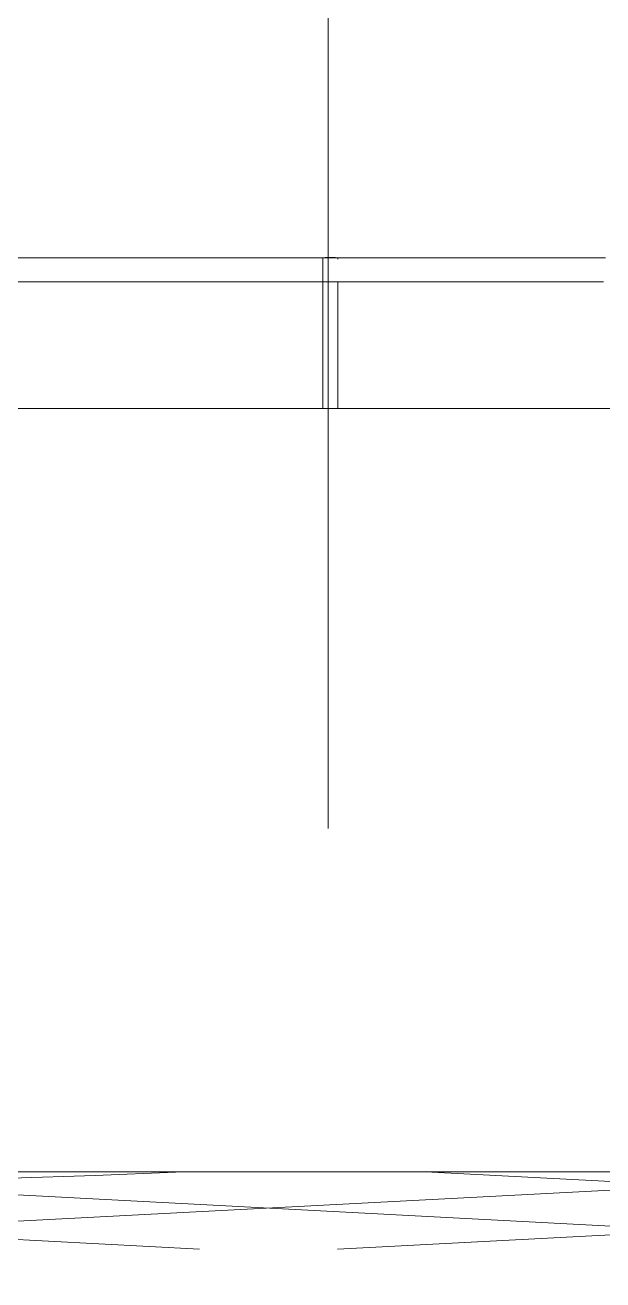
# Model space of a CAD drawing. Header units: millimetres. Extents: x 51154 to 151340, y -24069 to 30962.
# Drawn here: x 122429 to 123387, y 4406 to 6486 of the extents above; entities that cross this region are included whole.
import ezdxf

# ---------------------------------------------------------------- set-up
doc = ezdxf.new("R2010")
doc.units = ezdxf.units.MM
doc.linetypes.add('Осевые', pattern=[6350, 1270, -952.5, 3175, -952.5])
for name, color, linetype, lineweight in [('0-1', 7, 'Continuous', 5), ('0-2', 7, 'Continuous', 9), ('Балясины', 7, 'Continuous', 9), ('Оборудование', 7, 'Continuous', 9), ('Ограждение', 7, 'Continuous', 9), ('Поручни', 7, 'Continuous', 9), ('Потолки', 7, 'Continuous', 9)]:
    doc.layers.add(name, color=color, linetype=linetype, lineweight=lineweight)
doc.layers.add('Оси-3', color=7, linetype='Осевые', lineweight=9, true_color=0xaaaaaa)
doc.layers.add('Штриховка поверхностей-1', color=7, linetype='Continuous', lineweight=9, true_color=0x787878)

# ---------------------------------------------------------------- blocks, each defined once
blk = doc.blocks.new('Оборудование 3 - Оборудование 1-287707-Разрез 1-1')
at = {"layer": 'Оборудование'}
for p, q in [((123580.3, 5850), (121159.1, 5850)), ((121159.1, 5850), (123633, 5850)), ((123580.3, 5850), (121159.1, 5850)), ((122158.1, 5850), (123633, 5850)), ((121159.1, 4585), (123580.3, 4585)), ((121159.1, 4585), (123580.3, 4585)), ((123633, 4585), (121159.1, 4585)), ((123633, 4585), (122158.1, 4585))]:
    blk.add_line(p, q, dxfattribs=at)
blk = doc.blocks.new('510HO_ламели зала_rvt-1-Разрез 1-1')
at = {"layer": '0-2'}
blk.add_blockref('Оборудование 3 - Оборудование 1-287707-Разрез 1-1', (0, 0), dxfattribs=at)
blk = doc.blocks.new('Ограждение - 25 мм-V179-Разрез 1-1')
at = {"layer": 'Балясины'}
for p, q in [((122923, 6100.2), (122923, 5850)), ((122944.1, 6100.2), (122926.9, 6100.2)), ((122926.9, 6100.2), (122944.1, 6100.2)), ((122948, 6097.5), (122948, 6100.2)), ((122948, 5850), (122948, 6059.8)), ((122944.1, 5850), (122923.3, 5850)), ((122923.5, 5850), (122926.9, 5850)), ((122926.9, 5850), (122947.6, 5850)), ((122947.5, 5850), (122944.1, 5850))]:
    blk.add_line(p, q, dxfattribs=at)
blk = doc.blocks.new('Ограждение - Ограждение-6394249-Разрез 1-1')
at = {"layer": 'Поручни', "flags": 128}
for points in [[(122348.6, 6100), (122440, 6100), (122529.3, 6100), (122616.4, 6100), (122701.1, 6100), (122783.4, 6100), (122863, 6100), (122939.9, 6100), (123013.9, 6100), (123084.9, 6100), (123152.9, 6100), (123217.6, 6100), (123279, 6100), (123337, 6100), (123391.5, 6100)], [(123388.2, 6060), (123333.5, 6060), (123275.2, 6060), (123213.6, 6060), (123148.7, 6060), (123080.6, 6060), (123009.4, 6060), (122935.2, 6060), (122858.1, 6060), (122778.3, 6060), (122695.9, 6060), (122611, 6060), (122523.8, 6060), (122434.4, 6060), (122342.9, 6060)]]:
    blk.add_lwpolyline(points, dxfattribs=at)
blk.add_blockref('Ограждение - 25 мм-V179-Разрез 1-1', (0, 0))

msp = doc.modelspace()

# ---------------------------------------------------------------- hatches: boundary and pattern name
at = {"layer": 'Штриховка поверхностей-1'}
h = msp.add_hatch(dxfattribs=at)
h.set_pattern_fill('FP_18', color=256, style=0, pattern_type=2)
h.set_pattern_definition([(2.996, (99498.54, 5153.57), (-707.10664, 37.00578), []), (177.004, (99498.54, 5153.57), (-707.10664, -37.00578), [])])
h.paths.add_polyline_path([(108201.6, 4452.5), (108201.6, 4455.5), (126193.6, 4457.2), (125935.6, 4470.7), (123374.4, 4585), (122678.8, 4584.3), (122260.5, 4570.5), (121774.4, 4561), (121311.4, 4557.1), (119865.7, 4556.8), (109177.2, 4557.5), (106886.8, 4585), (105365.7, 4585), (105365.7, 4600), (104886.5, 4597.8), (104828.8, 4594.1), (104756.5, 4586.3), (104737.9, 4582.1), (104731.6, 4577.8), (104481.6, 4577.8), (104481.6, 4479.9), (108061.6, 4455.5), (108111.6, 4455.5), (108111.6, 4453.1), (108131.6, 4453), (108131.6, 4455.5), (108181.6, 4455.5), (108181.6, 4452.6)], flags=0)

# ---------------------------------------------------------------- linework, layer by layer
at = {"layer": 'Оси-3'}
msp.add_line((122931.6, -22468.7), (122931.6, 29000), dxfattribs=at)
at = {"layer": 'Потолки', "flags": 128}
msp.add_lwpolyline([(122695.3, 4585), (122678.8, 4584.3), (122545.2, 4579.2), (122405.6, 4574.6), (122260.5, 4570.5), (122110.5, 4566.9), (121956.4, 4563.9), (121798.7, 4561.3), (121638.2, 4559.4), (121475.5, 4557.9), (121311.4, 4557.1), (121146.6, 4556.8)], dxfattribs=at)

# ---------------------------------------------------------------- block references
at = {"layer": '0-1'}
msp.add_blockref('510HO_ламели зала_rvt-1-Разрез 1-1', (0, 0), dxfattribs=at)
at = {"layer": 'Ограждение'}
msp.add_blockref('Ограждение - Ограждение-6394249-Разрез 1-1', (0, 0), dxfattribs=at)

doc.saveas('drawing.dxf')
